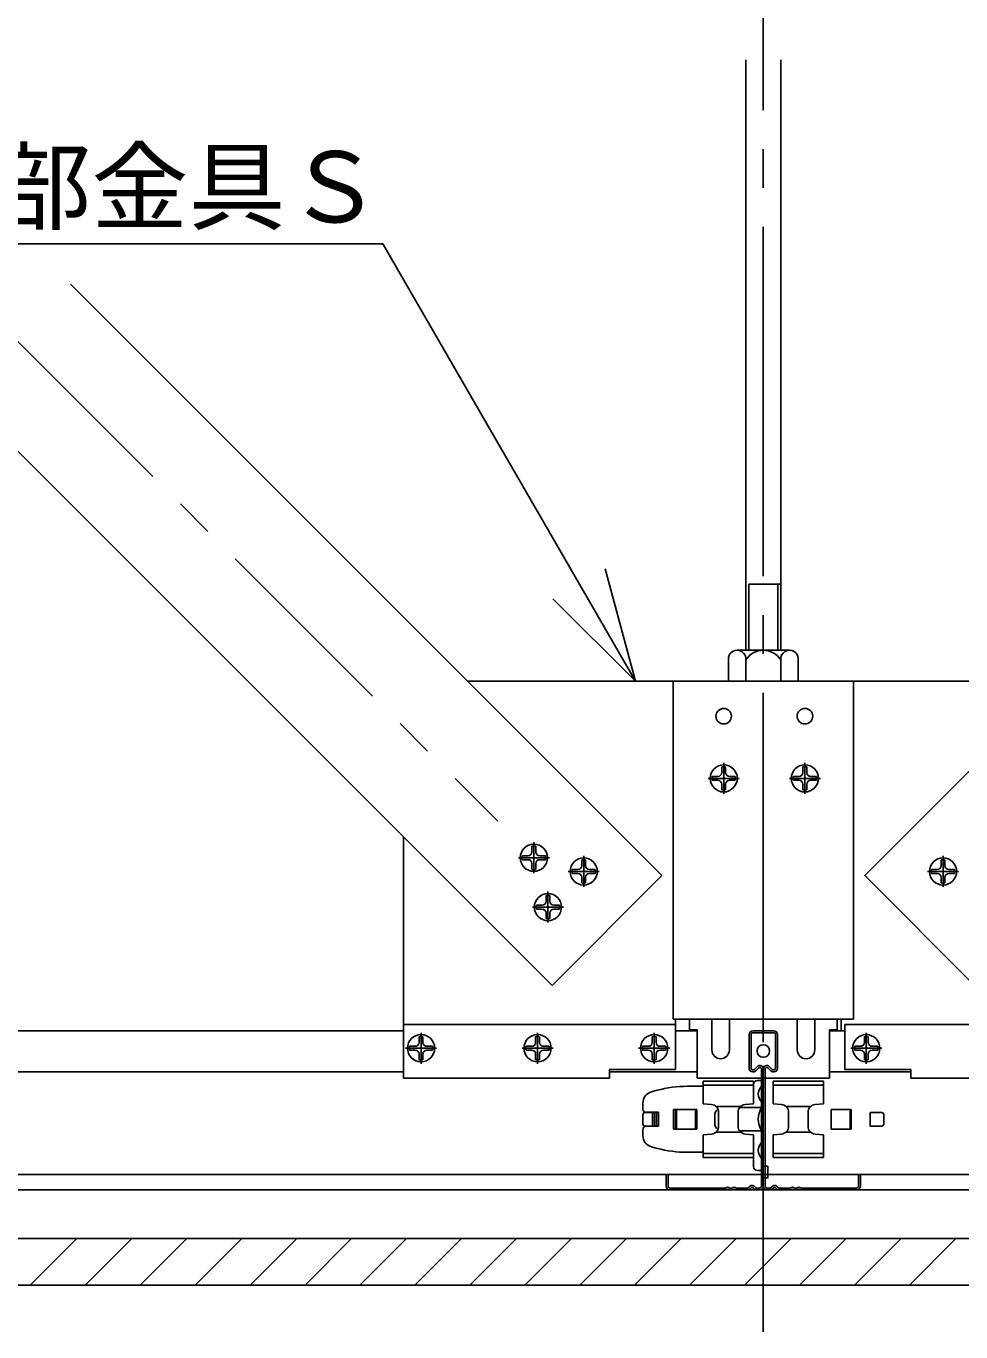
# Model space of a CAD drawing. Units: millimetres on the paper. Extents: x -204 to 206, y -141 to 144.
# Drawn here: x 77.37 to 101.43, y 26.71 to 60.34 of the extents above; entities that cross this region are included whole.
import ezdxf
from ezdxf.enums import TextEntityAlignment as Align

# ---------------------------------------------------------------- set-up
doc = ezdxf.new("R2010")
doc.units = ezdxf.units.MM
doc.linetypes.add('CHAIN1', pattern=[8, 5, -1, 1, -1])
doc.linetypes.add('CHAIN2', pattern=[12, 9, -1, 1, -1])
doc.layers.add('1-0_断面', color=134, linetype='Continuous')
doc.layers.add('1-2_文字', color=134, linetype='Continuous')
doc.styles.add('ＭＳ ゴシック', font='')
doc.styles.get('ＭＳ ゴシック').set_extended_font_data('MS Gothic')

msp = doc.modelspace()

# ---------------------------------------------------------------- linework, layer by layer
at = {"layer": '1-0_断面', "color": 2, "linetype": 'CHAIN2'}
msp.add_line((96.345, 139.172), (96.345, 26.712), dxfattribs=at)
at = {"layer": '1-0_断面'}
for p, q in [((95.895, 45.966), (95.895, 59.466)), ((96.795, 45.966), (96.795, 59.466)), ((78.511, 53.688), (93.736, 38.463)), ((75.683, 50.86), (90.908, 35.635)), ((95.895, 45.966), (95.895, 44.266)), ((95.975, 45.966), (95.975, 44.266)), ((96.715, 45.966), (96.715, 44.266)), ((95.445, 44.063), (95.445, 43.466)), ((97.02, 44.266), (95.67, 44.266)), ((97.245, 44.063), (97.245, 43.466)), ((95.895, 44.016), (95.895, 43.466)), ((96.795, 44.016), (96.795, 43.466)), ((88.734, 43.466), (103.957, 43.466)), ((94.025, 43.466), (95.325, 43.466)), ((94.025, 34.766), (94.025, 43.466)), ((98.665, 34.766), (98.665, 43.466)), ((95.325, 40.566), (95.325, 41.366)), ((97.415, 40.566), (97.415, 41.366)), ((95.275, 41.116), (95.275, 41.261)), ((95.375, 41.116), (95.375, 41.261)), ((97.365, 41.116), (97.365, 41.261)), ((97.465, 41.116), (97.465, 41.261)), ((95.725, 40.966), (94.925, 40.966)), ((95.175, 41.016), (95.029, 41.016)), ((95.175, 40.916), (95.029, 40.916)), ((95.275, 40.67), (95.275, 40.816)), ((95.375, 40.67), (95.375, 40.816)), ((95.621, 41.016), (95.475, 41.016)), ((95.621, 40.916), (95.475, 40.916)), ((97.815, 40.966), (97.015, 40.966)), ((97.265, 41.016), (97.119, 41.016)), ((97.265, 40.916), (97.119, 40.916)), ((97.365, 40.67), (97.365, 40.816)), ((97.465, 40.67), (97.465, 40.816)), ((97.711, 41.016), (97.565, 41.016)), ((97.711, 40.916), (97.565, 40.916)), ((87.085, 33.246), (87.085, 39.457)), ((90.389, 39.072), (90.389, 39.218)), ((90.439, 38.522), (90.439, 39.322)), ((90.489, 39.072), (90.489, 39.218)), ((90.039, 38.922), (90.839, 38.922)), ((90.144, 38.972), (90.289, 38.972)), ((90.144, 38.872), (90.289, 38.872)), ((90.389, 38.626), (90.389, 38.772)), ((90.489, 38.626), (90.489, 38.772)), ((90.589, 38.972), (90.735, 38.972)), ((90.589, 38.872), (90.735, 38.872)), ((91.671, 38.719), (91.671, 38.865)), ((91.721, 38.169), (91.721, 38.969)), ((91.771, 38.719), (91.771, 38.865)), ((100.92, 38.719), (100.92, 38.865)), ((100.97, 38.169), (100.97, 38.969)), ((101.02, 38.719), (101.02, 38.865)), ((93.736, 38.463), (90.908, 35.635)), ((91.321, 38.569), (92.121, 38.569)), ((91.425, 38.619), (91.571, 38.619)), ((91.425, 38.519), (91.571, 38.519)), ((91.671, 38.274), (91.671, 38.419)), ((91.771, 38.274), (91.771, 38.419)), ((91.871, 38.619), (92.017, 38.619)), ((91.871, 38.519), (92.017, 38.519)), ((101.37, 38.569), (100.57, 38.569)), ((100.82, 38.619), (100.674, 38.619)), ((100.82, 38.519), (100.674, 38.519)), ((100.92, 38.274), (100.92, 38.419)), ((101.02, 38.274), (101.02, 38.419)), ((101.265, 38.619), (101.12, 38.619)), ((101.265, 38.519), (101.12, 38.519)), ((90.802, 37.25), (90.802, 38.05)), ((90.506, 37.7), (90.652, 37.7)), ((90.752, 37.8), (90.752, 37.946)), ((90.852, 37.8), (90.852, 37.946)), ((90.952, 37.7), (91.097, 37.7)), ((90.402, 37.65), (91.202, 37.65)), ((90.506, 37.6), (90.652, 37.6)), ((90.752, 37.354), (90.752, 37.5)), ((90.852, 37.354), (90.852, 37.5)), ((90.952, 37.6), (91.097, 37.6)), ((98.665, 34.766), (94.025, 34.766)), ((94.085, 34.766), (94.085, 33.466)), ((94.445, 34.766), (94.445, 34.486)), ((94.445, 34.766), (94.445, 34.486)), ((95.02, 34.766), (95.02, 33.971)), ((95.47, 34.766), (95.47, 33.971)), ((97.22, 34.766), (97.22, 33.971)), ((97.67, 34.766), (97.67, 33.971)), ((98.245, 34.766), (98.245, 34.486)), ((98.345, 34.466), (98.345, 34.766)), ((12.727, 34.466), (87.085, 34.466)), ((94.085, 34.626), (87.085, 34.626)), ((87.485, 34.166), (87.485, 34.312)), ((87.535, 33.616), (87.535, 34.416)), ((87.585, 34.166), (87.585, 34.312)), ((90.485, 34.166), (90.485, 34.312)), ((90.535, 33.616), (90.535, 34.416)), ((90.585, 34.166), (90.585, 34.312)), ((93.485, 34.166), (93.485, 34.312)), ((93.535, 33.616), (93.535, 34.416)), ((93.585, 34.166), (93.585, 34.312)), ((94.645, 34.466), (94.085, 34.466)), ((94.645, 34.486), (94.445, 34.486)), ((94.645, 34.486), (94.645, 33.246)), ((95.98, 34.366), (95.98, 33.506)), ((96.03, 33.506), (96.03, 34.366)), ((96.08, 34.466), (96.61, 34.466)), ((96.08, 34.416), (96.61, 34.416)), ((96.66, 33.506), (96.66, 34.366)), ((96.71, 34.366), (96.71, 33.506)), ((98.045, 34.486), (98.045, 33.246)), ((98.445, 34.466), (98.045, 34.466)), ((98.445, 34.626), (105.445, 34.626)), ((98.445, 34.626), (98.445, 33.466)), ((98.945, 34.166), (98.945, 34.312)), ((98.995, 33.616), (98.995, 34.416)), ((99.045, 34.166), (99.045, 34.312)), ((87.935, 34.016), (87.135, 34.016)), ((87.385, 34.066), (87.239, 34.066)), ((87.385, 33.966), (87.239, 33.966)), ((87.831, 34.066), (87.685, 34.066)), ((87.831, 33.966), (87.685, 33.966)), ((90.935, 34.016), (90.135, 34.016)), ((90.385, 34.066), (90.239, 34.066)), ((90.385, 33.966), (90.239, 33.966)), ((90.831, 34.066), (90.685, 34.066)), ((90.831, 33.966), (90.685, 33.966)), ((93.935, 34.016), (93.135, 34.016)), ((93.385, 34.066), (93.239, 34.066)), ((93.385, 33.966), (93.239, 33.966)), ((93.831, 34.066), (93.685, 34.066)), ((93.831, 33.966), (93.685, 33.966)), ((99.395, 34.016), (98.595, 34.016)), ((98.845, 34.066), (98.699, 34.066)), ((98.845, 33.966), (98.699, 33.966)), ((99.291, 34.066), (99.145, 34.066)), ((99.291, 33.966), (99.145, 33.966)), ((87.485, 33.72), (87.485, 33.866)), ((87.585, 33.72), (87.585, 33.866)), ((90.485, 33.72), (90.485, 33.866)), ((90.585, 33.72), (90.585, 33.866)), ((93.485, 33.72), (93.485, 33.866)), ((93.585, 33.72), (93.585, 33.866)), ((98.945, 33.72), (98.945, 33.866)), ((99.045, 33.72), (99.045, 33.866)), ((12.727, 33.406), (87.085, 33.406)), ((92.385, 33.466), (94.085, 33.466)), ((92.385, 33.466), (92.385, 33.246)), ((94.645, 33.406), (92.385, 33.406)), ((96.117, 33.472), (96.192, 33.547)), ((96.151, 33.435), (96.227, 33.511)), ((96.295, 33.483), (96.295, 30.466)), ((96.345, 33.483), (96.345, 30.466)), ((96.395, 33.483), (96.395, 30.466)), ((96.539, 33.435), (96.463, 33.511)), ((96.573, 33.472), (96.499, 33.547)), ((100.145, 33.406), (98.045, 33.406)), ((98.445, 33.466), (100.145, 33.466)), ((100.145, 33.466), (100.145, 33.246)), ((92.385, 33.246), (87.085, 33.246)), ((94.387, 33.036), (94.795, 33.036)), ((98.045, 33.246), (94.645, 33.246)), ((94.795, 32.586), (94.795, 33.169)), ((96.095, 33.169), (94.795, 33.169)), ((96.095, 33.066), (94.795, 33.066)), ((96.095, 32.586), (96.095, 33.169)), ((96.195, 33.186), (96.295, 33.186)), ((96.595, 33.169), (96.595, 32.586)), ((96.595, 33.169), (97.895, 33.169)), ((96.595, 33.066), (97.895, 33.066)), ((100.145, 33.246), (105.445, 33.246)), ((93.468, 32.895), (93.61, 32.934)), ((93.245, 32.606), (93.245, 32.446)), ((93.245, 32.311), (93.245, 32.061)), ((93.295, 32.361), (93.595, 32.361)), ((93.325, 32.366), (93.645, 32.366)), ((93.495, 32.361), (93.495, 32.011)), ((93.545, 32.361), (93.545, 32.011)), ((93.595, 32.361), (93.595, 32.011)), ((93.645, 32.366), (93.645, 32.006)), ((94.035, 32.441), (94.085, 32.441)), ((94.035, 31.931), (94.035, 32.441)), ((94.085, 32.441), (94.085, 31.931)), ((94.635, 32.441), (94.085, 32.441)), ((94.085, 32.436), (94.085, 31.936)), ((94.595, 32.436), (94.085, 32.436)), ((94.107, 32.436), (94.107, 31.936)), ((94.595, 31.936), (94.595, 32.436)), ((94.635, 31.931), (94.635, 32.441)), ((94.795, 32.586), (95.013, 32.567)), ((95.095, 32.286), (95.095, 32.086)), ((95.758, 32.513), (95.132, 32.513)), ((95.195, 32.368), (95.195, 32.004)), ((95.695, 32.368), (95.695, 32.004)), ((95.734, 32.486), (96.295, 32.486)), ((96.095, 32.586), (95.878, 32.567)), ((96.595, 32.586), (96.813, 32.567)), ((96.932, 32.513), (97.558, 32.513)), ((96.995, 32.368), (96.995, 32.004)), ((97.495, 32.368), (97.495, 32.004)), ((98.095, 31.936), (98.095, 32.436)), ((98.095, 32.436), (98.605, 32.436)), ((98.583, 32.436), (98.583, 31.936)), ((98.595, 32.436), (98.595, 31.936)), ((98.605, 32.436), (98.605, 31.936)), ((99.395, 32.361), (99.095, 32.361)), ((99.095, 32.361), (99.095, 32.011)), ((99.445, 32.311), (99.445, 32.061)), ((93.295, 32.011), (93.595, 32.011)), ((93.325, 32.006), (93.645, 32.006)), ((99.395, 32.011), (99.095, 32.011)), ((93.245, 31.766), (93.245, 31.926)), ((94.085, 31.931), (94.035, 31.931)), ((94.085, 31.936), (94.595, 31.936)), ((94.085, 31.931), (94.635, 31.931)), ((94.795, 31.786), (95.013, 31.805)), ((94.795, 31.786), (94.795, 31.203)), ((95.758, 31.858), (95.132, 31.858)), ((95.734, 31.886), (96.295, 31.886)), ((96.095, 31.786), (95.878, 31.805)), ((96.095, 31.786), (96.095, 31.203)), ((96.595, 31.786), (96.813, 31.805)), ((96.595, 31.786), (96.595, 31.203)), ((96.932, 31.858), (97.558, 31.858)), ((98.605, 31.936), (98.095, 31.936)), ((93.468, 31.476), (93.61, 31.438)), ((94.387, 31.336), (94.795, 31.336)), ((96.095, 31.306), (94.795, 31.306)), ((96.095, 31.336), (96.095, 30.966)), ((96.595, 31.306), (97.895, 31.306)), ((96.095, 31.203), (94.795, 31.203)), ((96.295, 30.976), (96.465, 30.976)), ((96.595, 31.203), (97.895, 31.203)), ((12.727, 30.766), (108.647, 30.766)), ((93.845, 30.466), (93.845, 30.766)), ((93.845, 30.766), (93.895, 30.766)), ((93.895, 30.766), (93.895, 30.466)), ((96.195, 30.866), (96.295, 30.866)), ((98.795, 30.766), (98.795, 30.466)), ((98.845, 30.766), (98.795, 30.766)), ((98.845, 30.466), (98.845, 30.766)), ((12.727, 30.366), (192.554, 30.366)), ((92.745, 30.361), (92.75, 30.366)), ((93.939, 30.366), (93.922, 30.366)), ((93.945, 30.416), (95.312, 30.416)), ((94.518, 30.366), (93.945, 30.366)), ((95.312, 30.416), (95.369, 30.416)), ((95.312, 30.366), (95.369, 30.366)), ((95.482, 30.416), (95.539, 30.416)), ((95.539, 30.366), (95.482, 30.366)), ((95.94, 30.416), (95.652, 30.416)), ((95.652, 30.366), (95.939, 30.366)), ((95.971, 30.43), (95.986, 30.449)), ((96.025, 30.417), (96.009, 30.398)), ((96.086, 30.417), (96.101, 30.398)), ((96.14, 30.43), (96.124, 30.449)), ((96.245, 30.416), (96.17, 30.416)), ((96.17, 30.366), (96.245, 30.366)), ((96.445, 30.416), (96.52, 30.416)), ((96.52, 30.366), (96.445, 30.366)), ((96.551, 30.43), (96.566, 30.449)), ((96.605, 30.417), (96.589, 30.398)), ((96.666, 30.417), (96.681, 30.398)), ((96.697, 30.379), (96.681, 30.398)), ((96.72, 30.43), (96.704, 30.449)), ((96.75, 30.416), (97.039, 30.416)), ((97.039, 30.366), (96.752, 30.366)), ((97.209, 30.416), (97.152, 30.416)), ((97.152, 30.366), (97.209, 30.366)), ((98.745, 30.416), (97.322, 30.416)), ((97.995, 30.366), (97.322, 30.366)), ((98.752, 30.366), (98.768, 30.366)), ((12.727, 29.116), (192.554, 29.116)), ((77.477, 27.916), (78.677, 29.116)), ((78.891, 27.916), (80.091, 29.116)), ((80.305, 27.916), (81.505, 29.116)), ((81.72, 27.916), (82.92, 29.116)), ((83.134, 27.916), (84.334, 29.116)), ((84.548, 27.916), (85.748, 29.116)), ((85.962, 27.916), (87.162, 29.116)), ((87.377, 27.916), (88.577, 29.116)), ((88.791, 27.916), (89.991, 29.116)), ((90.205, 27.916), (91.405, 29.116)), ((91.619, 27.916), (92.819, 29.116)), ((93.033, 27.916), (94.233, 29.116)), ((94.448, 27.916), (95.648, 29.116)), ((94.448, 27.916), (95.648, 29.116)), ((95.862, 27.916), (97.062, 29.116)), ((97.276, 27.916), (98.476, 29.116)), ((98.69, 27.916), (99.89, 29.116)), ((100.104, 27.916), (101.304, 29.116)), ((12.727, 27.916), (192.554, 27.916))]:
    msp.add_line(p, q, dxfattribs=at)
at = {"layer": '1-0_断面', "color": 2, "linetype": 'CHAIN1'}
msp.add_line((77.097, 52.274), (89.509, 39.862), dxfattribs=at)
at = {"layer": '1-0_断面'}
for points in [[(114.179, 53.688), (98.954, 38.463), (101.783, 35.635)], [(95.975, 45.966), (96.795, 45.966), (96.795, 44.266)], [(98.245, 34.766), (98.245, 34.486), (98.045, 34.486)], [(97.895, 33.169), (97.895, 32.586), (97.678, 32.567)], [(97.895, 31.203), (97.895, 31.786), (97.678, 31.805)], [(96.295, 30.676), (96.465, 30.676), (96.465, 30.976)]]:
    msp.add_lwpolyline(points, dxfattribs=at)
for centre, radius in [((95.325, 42.566), 0.2), ((97.415, 42.566), 0.2), ((95.325, 40.966), 0.35), ((97.415, 40.966), 0.35), ((90.439, 38.922), 0.35), ((91.721, 38.569), 0.35), ((100.97, 38.569), 0.35), ((90.802, 37.65), 0.35), ((87.535, 34.016), 0.35), ((90.535, 34.016), 0.35), ((93.535, 34.016), 0.35), ((98.995, 34.016), 0.35), ((96.345, 33.946), 0.16)]:
    msp.add_circle(centre, radius, dxfattribs=at)
for centre, radius, start, end in [((95.67, 44.039), 0.226, 353.9744, 186.0256), ((96.345, 43.736), 0.53, 31.8908, 148.1092), ((97.02, 44.039), 0.226, 353.9744, 186.0256), ((95.175, 41.116), 0.1, 270, 0), ((95.325, 40.966), 0.3, 80.4059, 99.5941), ((95.475, 41.116), 0.1, 180, 270), ((97.265, 41.116), 0.1, 270, 0), ((97.415, 40.966), 0.3, 80.4059, 99.5941), ((97.565, 41.116), 0.1, 180, 270), ((95.325, 40.966), 0.3, 170.4059, 189.5941), ((95.175, 40.816), 0.1, 0, 90), ((95.475, 40.816), 0.1, 90, 180), ((95.325, 40.966), 0.3, 350.4059, 9.5941), ((97.415, 40.966), 0.3, 170.4059, 189.5941), ((97.265, 40.816), 0.1, 0, 90), ((97.565, 40.816), 0.1, 90, 180), ((97.415, 40.966), 0.3, 350.4059, 9.5941), ((95.325, 40.966), 0.3, 260.4059, 279.5941), ((97.415, 40.966), 0.3, 260.4059, 279.5941), ((90.289, 39.072), 0.1, 270, 0), ((90.439, 38.922), 0.3, 80.4059, 99.5941), ((90.589, 39.072), 0.1, 180, 270), ((90.439, 38.922), 0.3, 170.4059, 189.5941), ((90.289, 38.772), 0.1, 0, 90), ((90.589, 38.772), 0.1, 90, 180), ((90.439, 38.922), 0.3, 350.4059, 9.5941), ((91.571, 38.719), 0.1, 270, 0), ((91.721, 38.569), 0.3, 80.4059, 99.5941), ((91.871, 38.719), 0.1, 180, 270), ((100.82, 38.719), 0.1, 270, 0), ((100.97, 38.569), 0.3, 80.4059, 99.5941), ((101.12, 38.719), 0.1, 180, 270), ((90.439, 38.922), 0.3, 260.4059, 279.5941), ((91.721, 38.569), 0.3, 170.4059, 189.5941), ((91.571, 38.419), 0.1, 0, 90), ((91.871, 38.419), 0.1, 90, 180), ((91.721, 38.569), 0.3, 350.4059, 9.5941), ((100.97, 38.569), 0.3, 170.4059, 189.5941), ((100.82, 38.419), 0.1, 0, 90), ((101.12, 38.419), 0.1, 90, 180), ((100.97, 38.569), 0.3, 350.4059, 9.5941), ((91.721, 38.569), 0.3, 260.4059, 279.5941), ((100.97, 38.569), 0.3, 260.4059, 279.5941), ((90.802, 37.65), 0.3, 170.4059, 189.5941), ((90.652, 37.8), 0.1, 270, 0), ((90.802, 37.65), 0.3, 80.4059, 99.5941), ((90.952, 37.8), 0.1, 180, 270), ((90.802, 37.65), 0.3, 350.4059, 9.5941), ((90.652, 37.5), 0.1, 0, 90), ((90.802, 37.65), 0.3, 260.4059, 279.5941), ((90.952, 37.5), 0.1, 90, 180), ((87.535, 34.016), 0.3, 80.4059, 99.5941), ((90.535, 34.016), 0.3, 80.4059, 99.5941), ((93.535, 34.016), 0.3, 80.4059, 99.5941), ((96.08, 34.366), 0.1, 90, 180), ((96.08, 34.366), 0.05, 90, 180), ((96.61, 34.366), 0.1, 0, 90), ((96.61, 34.366), 0.05, 0, 90), ((98.995, 34.016), 0.3, 80.4059, 99.5941), ((87.535, 34.016), 0.3, 170.4059, 189.5941), ((87.385, 34.166), 0.1, 270, 0), ((87.385, 33.866), 0.1, 0, 90), ((87.685, 34.166), 0.1, 180, 270), ((87.685, 33.866), 0.1, 90, 180), ((87.535, 34.016), 0.3, 350.4059, 9.5941), ((90.535, 34.016), 0.3, 170.4059, 189.5941), ((90.385, 34.166), 0.1, 270, 0), ((90.385, 33.866), 0.1, 0, 90), ((90.685, 34.166), 0.1, 180, 270), ((90.685, 33.866), 0.1, 90, 180), ((90.535, 34.016), 0.3, 350.4059, 9.5941), ((93.535, 34.016), 0.3, 170.4059, 189.5941), ((93.385, 34.166), 0.1, 270, 0), ((93.385, 33.866), 0.1, 0, 90), ((93.685, 34.166), 0.1, 180, 270), ((93.685, 33.866), 0.1, 90, 180), ((93.535, 34.016), 0.3, 350.4059, 9.5941), ((95.245, 33.971), 0.225, 180, 0), ((97.445, 33.971), 0.225, 180, 0), ((98.995, 34.016), 0.3, 170.4059, 189.5941), ((98.845, 34.166), 0.1, 270, 0), ((98.845, 33.866), 0.1, 0, 90), ((99.145, 34.166), 0.1, 180, 270), ((99.145, 33.866), 0.1, 90, 180), ((98.995, 34.016), 0.3, 350.4059, 9.5941), ((87.535, 34.016), 0.3, 260.4059, 279.5941), ((90.535, 34.016), 0.3, 260.4059, 279.5941), ((93.535, 34.016), 0.3, 260.4059, 279.5941), ((98.995, 34.016), 0.3, 260.4059, 279.5941), ((96.08, 33.506), 0.1, 180, 315), ((96.08, 33.506), 0.05, 180, 317.848), ((96.255, 33.483), 0.09, 0, 135), ((96.255, 33.483), 0.04, 0, 135), ((96.435, 33.483), 0.09, 45, 180), ((96.435, 33.483), 0.04, 45, 180), ((96.61, 33.506), 0.1, 225, 0), ((96.61, 33.506), 0.05, 222.152, 0), ((94.387, 30.036), 3, 90, 105), ((96.195, 33.086), 0.1, 90, 180), ((96.505, 32.836), 0.29, 136.3972, 223.6028), ((93.545, 32.606), 0.3, 105, 180), ((93.325, 32.446), 0.08, 180, 270), ((93.295, 32.311), 0.05, 90, 180), ((94.995, 32.368), 0.2, 0, 85), ((95.295, 32.286), 0.2, 125.7767, 180), ((95.895, 32.368), 0.2, 95, 180), ((96.818, 32.186), 0.603, 150.1372, 209.8628), ((96.795, 32.368), 0.2, 0, 85), ((97.695, 32.368), 0.2, 95, 180), ((99.395, 32.311), 0.05, 0, 90), ((93.295, 32.061), 0.05, 180, 270), ((93.325, 31.926), 0.08, 90, 180), ((94.995, 32.004), 0.2, 275, 0), ((95.295, 32.086), 0.2, 180, 234.2233), ((95.895, 32.004), 0.2, 180, 265), ((96.795, 32.004), 0.2, 275, 0), ((97.695, 32.004), 0.2, 180, 265), ((99.395, 32.061), 0.05, 270, 0), ((93.545, 31.766), 0.3, 180, 255), ((94.387, 34.336), 3, 255, 270), ((96.505, 31.386), 0.29, 136.3972, 223.6028), ((96.195, 30.966), 0.1, 180, 270), ((93.945, 30.466), 0.1, 180, 270), ((93.945, 30.466), 0.05, 180, 270), ((95.369, 30.436), 0.02, 270, 308.9424), ((95.369, 30.436), 0.07, 270, 308.9424), ((95.425, 30.366), 0.07, 51.0576, 128.9424), ((95.425, 30.366), 0.02, 51.0576, 126.8699), ((95.482, 30.436), 0.07, 231.0576, 270), ((95.482, 30.436), 0.02, 231.0576, 270), ((95.539, 30.436), 0.02, 270, 308.9424), ((95.539, 30.436), 0.07, 270, 308.9424), ((95.595, 30.366), 0.07, 51.0576, 128.9424), ((95.595, 30.366), 0.02, 51.0576, 126.8699), ((95.652, 30.436), 0.07, 231.0576, 270), ((95.652, 30.436), 0.02, 231.0576, 270), ((95.94, 30.456), 0.04, 270, 320), ((95.94, 30.456), 0.09, 270, 320), ((96.055, 30.391), 0.09, 40, 140), ((96.055, 30.391), 0.04, 40, 140), ((96.17, 30.456), 0.09, 220, 270), ((96.17, 30.456), 0.04, 220, 270), ((96.245, 30.466), 0.05, 270, 0), ((96.245, 30.466), 0.1, 270, 0), ((96.445, 30.466), 0.1, 180, 270), ((96.445, 30.466), 0.05, 180, 270), ((96.52, 30.456), 0.04, 270, 320), ((96.52, 30.456), 0.09, 270, 320), ((96.635, 30.391), 0.09, 40, 140), ((96.635, 30.391), 0.04, 40, 140), ((96.728, 30.405), 0.04, 220, 270), ((96.75, 30.456), 0.04, 220, 270), ((97.039, 30.436), 0.02, 270, 308.9424), ((97.039, 30.436), 0.07, 270, 308.9424), ((97.095, 30.366), 0.07, 51.0576, 128.9424), ((97.095, 30.366), 0.02, 53.1301, 128.9424), ((97.152, 30.436), 0.07, 231.0576, 270), ((97.152, 30.436), 0.02, 231.0576, 270), ((97.209, 30.436), 0.02, 270, 308.9424), ((97.209, 30.436), 0.07, 270, 308.9424), ((97.265, 30.366), 0.07, 51.0576, 128.9424), ((97.265, 30.366), 0.02, 53.1301, 128.9424), ((97.322, 30.436), 0.07, 231.0576, 270), ((97.322, 30.436), 0.02, 231.0576, 270), ((98.745, 30.466), 0.05, 270, 0), ((98.745, 30.466), 0.1, 270, 0)]:
    msp.add_arc(centre, radius, start, end, dxfattribs=at)
at = {"layer": '1-2_文字'}
for p, q in [((86.547, 54.734), (68.921, 54.734)), ((86.547, 54.734), (93.052, 43.466)), ((93.052, 43.466), (92.276, 46.363)), ((93.052, 43.466), (90.931, 45.587))]:
    msp.add_line(p, q, dxfattribs=at)

# ---------------------------------------------------------------- texts
at = {"layer": '1-2_文字', "style": 'ＭＳ ゴシック'}
msp.add_text('ＤＨ下部金具Ｓ', height=1.833, dxfattribs=at).set_placement((69.047, 54.734), align=Align.BOTTOM_LEFT)

doc.saveas('drawing.dxf')
